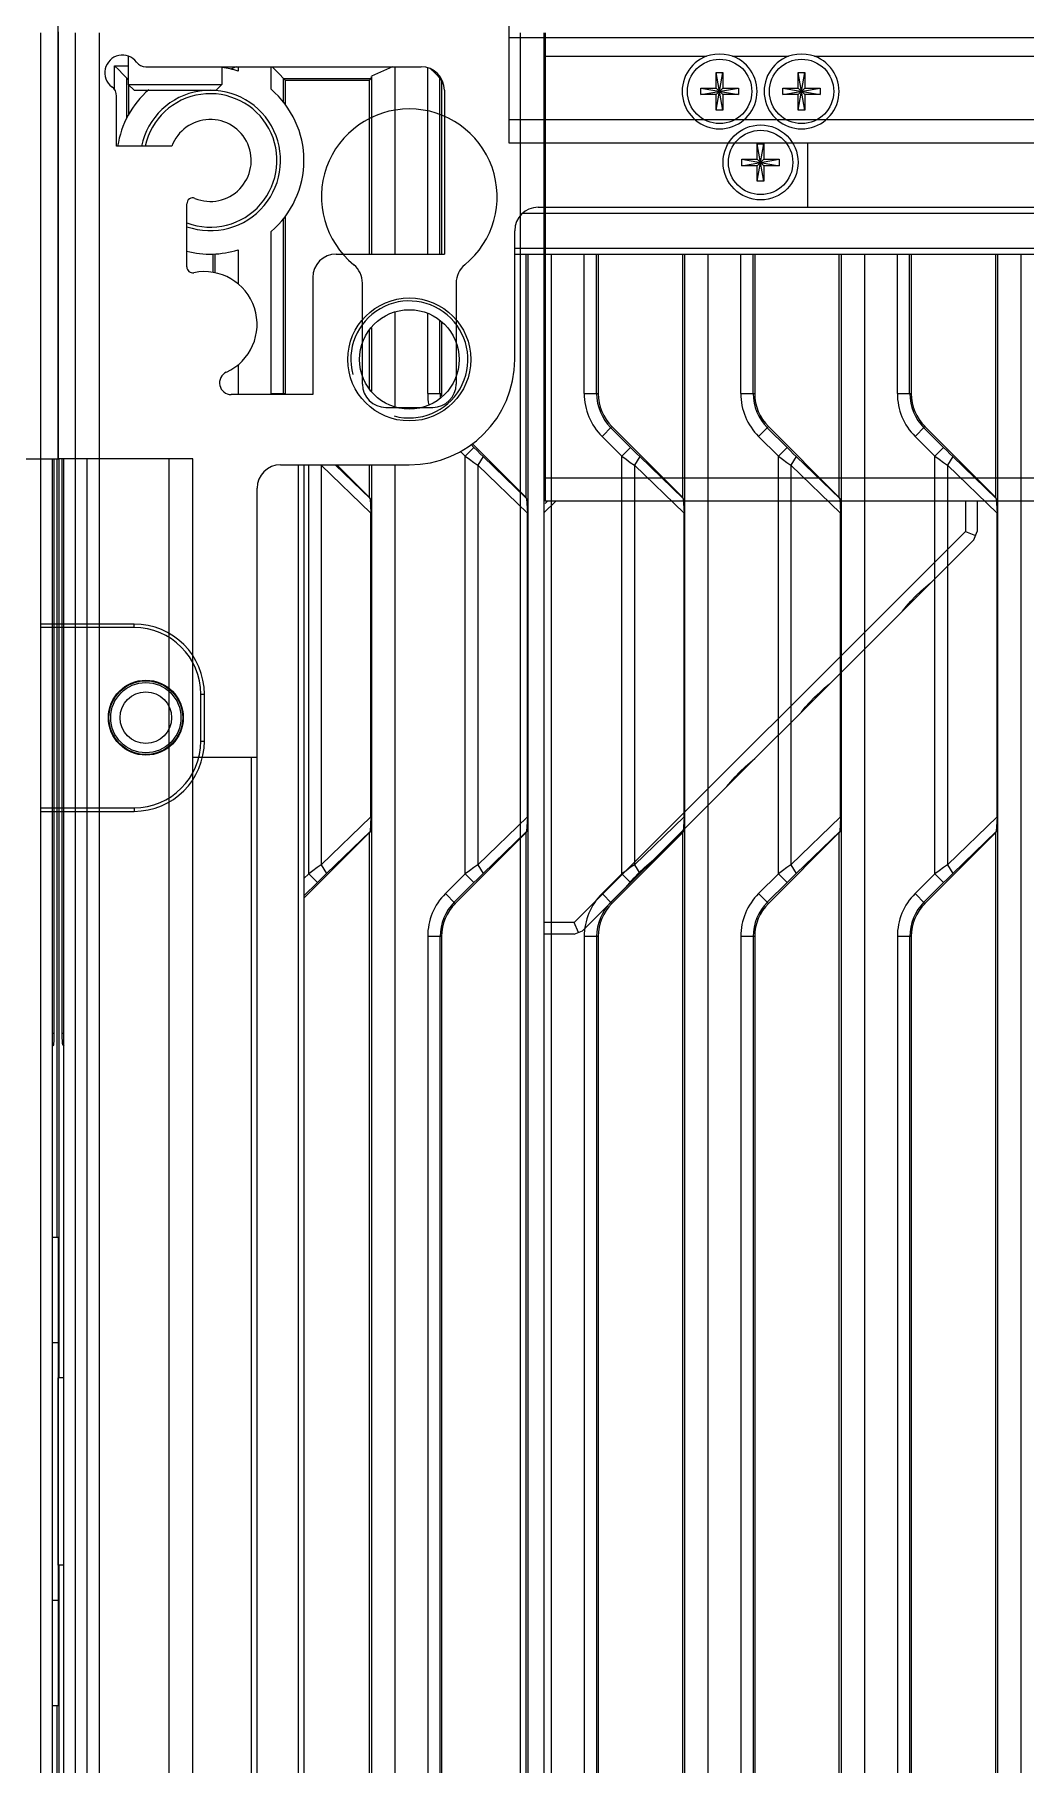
# Model space of a CAD drawing. Header units: millimetres. Extents: x -3132 to 28633, y 682 to 5849.
# Drawn here: x 23558.9 to 23643.5, y 4685.7 to 4833.5 of the extents above; entities that cross this region are included whole.
import ezdxf

# ---------------------------------------------------------------- set-up
doc = ezdxf.new("R2010")
doc.units = ezdxf.units.MM
doc.layers.add('02___PRT_ALL_AXES', color=7, linetype='Continuous')

# ---------------------------------------------------------------- blocks, each defined once
blk = doc.blocks.new('134567')
at = {"color": 7, "linetype": 'Continuous'}
for p, q in [((3244.08, 387.84), (3244.08, 376.34)), ((3205.58, 385.84), (3205.58, 349.34)), ((3705.58, 349.34), (3705.58, 386.34)), ((3244.08, 385.34), (3667.08, 385.34)), ((3210.41, 380.9), (3210.41, 382.93)), ((3210.41, 382.93), (3211.58, 382.93)), ((3211.58, 383.75), (3211.58, 381.34)), ((3213.08, 382.84), (3236.58, 382.84)), ((3219.58, 382.84), (3219.58, 381.34)), ((3220.79, 382.85), (3220.34, 382.65)), ((3220.96, 382.84), (3220.96, 382.48)), ((3223.78, 380.93), (3223.78, 382.84)), ((3234.14, 382.84), (3232.34, 382.03)), ((3234.33, 382.84), (3234.33, 366.84)), ((3237.15, 366.84), (3237.15, 382.75)), ((3211.46, 378.49), (3211.46, 381.85)), ((3211.58, 381.73), (3211.47, 381.84)), ((3211.47, 381.84), (3211.58, 381.84)), ((3212.08, 380.84), (3211.58, 381.34)), ((3211.58, 381.34), (3219.58, 381.34)), ((3211.6, 381.34), (3211.6, 378.74)), ((3219.08, 380.84), (3219.58, 381.34)), ((3224.83, 379.84), (3224.83, 381.85)), ((3224.97, 381.71), (3224.84, 381.84)), ((3224.84, 381.84), (3232.32, 381.84)), ((3224.97, 381.71), (3224.97, 379.66)), ((3224.97, 381.71), (3232.19, 381.71)), ((3232.19, 381.71), (3232.32, 381.84)), ((3232.19, 366.84), (3232.19, 381.71)), ((3232.32, 381.84), (3232.34, 382.02)), ((3232.34, 382.02), (3232.34, 366.84)), ((3238.2, 366.84), (3238.2, 381.85)), ((3238.34, 381.71), (3238.21, 381.84)), ((3238.21, 381.84), (3238.31, 381.84)), ((3238.34, 381.71), (3238.34, 366.84)), ((3210.58, 376.06), (3210.58, 380.34)), ((3212.08, 380.84), (3219.08, 380.84)), ((3238.58, 380.84), (3238.58, 366.84)), ((3244.08, 378.34), (3667.08, 378.34)), ((3215.3, 376.06), (3210.58, 376.06)), ((3244.08, 376.34), (3667.08, 376.34)), ((3269.58, 376.34), (3269.58, 370.84)), ((3216.58, 365.74), (3216.58, 371.14)), ((3224.83, 354.93), (3224.83, 369.85)), ((3224.97, 370.02), (3224.97, 354.93)), ((3245.27, 370.34), (3385.58, 370.34)), ((3246.58, 370.84), (3385.58, 370.84)), ((3223.78, 354.93), (3223.78, 368.76)), ((3244.58, 357.84), (3244.58, 368.84)), ((3218.82, 365.26), (3218.82, 366.85)), ((3218.97, 366.85), (3218.97, 365.24)), ((3220.96, 367.21), (3220.96, 364.3)), ((3229.33, 366.84), (3238.58, 366.84)), ((3244.58, 367.34), (3385.58, 367.34)), ((3244.58, 366.84), (3385.58, 366.84)), ((3245.56, 346.04), (3245.56, 366.84)), ((3245.71, 366.84), (3245.71, 143.82)), ((3247.7, 366.84), (3247.7, 143.84)), ((3250.52, 354.93), (3250.52, 366.84)), ((3251.57, 354.93), (3251.57, 366.84)), ((3251.71, 366.84), (3251.71, 354.93)), ((3258.93, 346.04), (3258.93, 366.84)), ((3259.08, 366.84), (3259.08, 149.48)), ((3261.07, 366.84), (3261.07, 152.93)), ((3263.89, 354.93), (3263.89, 366.84)), ((3264.94, 354.93), (3264.94, 366.84)), ((3265.08, 366.84), (3265.08, 354.93)), ((3272.3, 346.04), (3272.3, 366.84)), ((3272.45, 366.84), (3272.45, 156.84)), ((3274.44, 366.84), (3274.44, 156.84)), ((3277.26, 354.93), (3277.26, 366.84)), ((3278.31, 354.93), (3278.31, 366.84)), ((3278.45, 366.84), (3278.45, 354.93)), ((3285.67, 346.04), (3285.67, 366.84)), ((3285.82, 366.84), (3285.82, 156.84)), ((3287.81, 366.84), (3287.81, 156.84)), ((3227.33, 364.84), (3227.33, 354.84)), ((3232.34, 360.54), (3232.34, 355.14)), ((3234.33, 361.88), (3234.33, 353.81)), ((3237.15, 354.93), (3237.15, 361.76)), ((3238.2, 354.93), (3238.2, 361.16)), ((3238.34, 361.07), (3238.34, 354.93)), ((3232.19, 355.31), (3232.19, 360.38)), ((3220.96, 357.41), (3220.96, 354.84)), ((3227.33, 354.84), (3220.37, 354.84)), ((3223.78, 354.93), (3224.97, 354.93)), ((3237.15, 354.93), (3238.34, 354.93)), ((3250.52, 354.93), (3251.71, 354.93)), ((3263.89, 354.93), (3265.08, 354.93)), ((3277.26, 354.93), (3278.45, 354.93)), ((3252.88, 352.1), (3252.04, 351.26)), ((3254.47, 350.32), (3252.78, 352)), ((3258.93, 346.04), (3252.88, 352.1)), ((3266.25, 352.1), (3265.41, 351.26)), ((3267.84, 350.32), (3266.15, 352)), ((3272.3, 346.04), (3266.25, 352.1)), ((3279.62, 352.1), (3278.78, 351.26)), ((3281.21, 350.32), (3279.52, 352)), ((3285.67, 346.04), (3279.62, 352.1)), ((3240.36, 349.57), (3241.1, 350.32)), ((3241.1, 350.32), (3240.85, 350.57)), ((3245.56, 346.04), (3240.96, 350.65)), ((3252.04, 351.26), (3253.73, 349.57)), ((3253.73, 349.57), (3254.47, 350.32)), ((3265.41, 351.26), (3267.1, 349.57)), ((3267.1, 349.57), (3267.84, 350.32)), ((3278.78, 351.26), (3280.47, 349.57)), ((3280.47, 349.57), (3281.21, 350.32)), ((3217.08, 349.34), (3205.58, 349.34)), ((3205.68, 270.84), (3205.68, 349.34)), ((3205.9, 349.34), (3205.9, 300.3)), ((3206.08, -323.66), (3206.08, 349.34)), ((3208.08, -323.66), (3208.08, 349.34)), ((3215.08, -323.66), (3215.08, 349.34)), ((3217.08, -323.66), (3217.08, 349.34)), ((3224.58, 348.84), (3235.58, 348.84)), ((3226.08, 348.84), (3226.08, 142.84)), ((3226.58, 348.84), (3226.58, 142.84)), ((3226.99, 313.9), (3226.99, 348.84)), ((3227.99, 348.84), (3228.06, 348.8)), ((3228.08, 348.84), (3228.06, 348.8)), ((3228.06, 348.8), (3228.06, 314.68)), ((3228.06, 348.8), (3232.3, 344.7)), ((3232.23, 345.96), (3229.24, 348.84)), ((3232.19, 346.04), (3229.39, 348.84)), ((3232.19, 346.04), (3232.19, 348.84)), ((3232.34, 348.84), (3232.34, 143.82)), ((3234.33, 348.84), (3234.33, 143.84)), ((3239.94, 349.99), (3240.36, 349.57)), ((3240.36, 313.9), (3240.36, 349.57)), ((3241.89, 349.54), (3241.43, 348.8)), ((3241.43, 348.8), (3241.43, 314.68)), ((3241.43, 348.8), (3245.67, 344.7)), ((3245.6, 345.96), (3241.89, 349.54)), ((3253.73, 313.9), (3253.73, 349.57)), ((3255.26, 349.54), (3254.8, 348.8)), ((3254.8, 348.8), (3254.8, 314.68)), ((3254.8, 348.8), (3259.04, 344.7)), ((3258.97, 345.96), (3255.26, 349.54)), ((3267.1, 313.9), (3267.1, 349.57)), ((3268.63, 349.54), (3268.17, 348.8)), ((3268.17, 348.8), (3268.17, 314.68)), ((3268.17, 348.8), (3272.41, 344.7)), ((3272.34, 345.96), (3268.63, 349.54)), ((3280.47, 313.9), (3280.47, 349.57)), ((3282, 349.54), (3281.54, 348.8)), ((3281.54, 348.8), (3281.54, 314.68)), ((3281.54, 348.8), (3285.78, 344.7)), ((3285.71, 345.96), (3282, 349.54)), ((3694.08, 349.34), (3705.58, 349.34)), ((3705.08, 349.34), (3705.08, -323.66)), ((3705.26, 300.3), (3705.26, 349.34)), ((3705.48, 349.34), (3705.48, 282.84)), ((3222.58, 142.84), (3222.58, 346.84)), ((3232.23, 345.96), (3232.19, 346.04)), ((3232.23, 345.96), (3232.3, 344.7)), ((3245.6, 345.96), (3245.56, 346.04)), ((3245.6, 345.96), (3245.67, 344.7)), ((3258.97, 345.96), (3258.93, 346.04)), ((3258.97, 345.96), (3259.04, 344.7)), ((3272.34, 345.96), (3272.3, 346.04)), ((3272.34, 345.96), (3272.41, 344.7)), ((3285.71, 345.96), (3285.67, 346.04)), ((3285.71, 345.96), (3285.78, 344.7)), ((3232.3, 318.77), (3232.3, 344.7)), ((3245.67, 318.77), (3245.67, 344.7)), ((3259.04, 318.77), (3259.04, 344.7)), ((3272.41, 318.77), (3272.41, 344.7)), ((3285.78, 318.77), (3285.78, 344.7)), ((3222.58, 323.84), (3217.08, 323.84)), ((3222.08, 323.84), (3222.08, 142.84)), ((3232.3, 318.77), (3228.06, 314.68)), ((3232.3, 318.77), (3232.23, 317.51)), ((3245.67, 318.77), (3241.43, 314.68)), ((3245.67, 318.77), (3245.6, 317.51)), ((3259.04, 318.77), (3254.8, 314.68)), ((3259.04, 318.77), (3258.97, 317.51)), ((3272.41, 318.77), (3268.17, 314.68)), ((3272.41, 318.77), (3272.34, 317.51)), ((3285.78, 318.77), (3281.54, 314.68)), ((3285.78, 318.77), (3285.71, 317.51)), ((3226.58, 311.82), (3232.19, 317.43)), ((3228.52, 313.93), (3232.23, 317.51)), ((3232.23, 317.51), (3232.19, 317.43)), ((3232.19, 208.26), (3232.19, 317.43)), ((3239.51, 311.38), (3245.56, 317.43)), ((3241.89, 313.93), (3245.6, 317.51)), ((3245.6, 317.51), (3245.56, 317.43)), ((3245.56, 208.26), (3245.56, 317.43)), ((3252.88, 311.38), (3258.93, 317.43)), ((3255.26, 313.93), (3258.97, 317.51)), ((3258.97, 317.51), (3258.93, 317.43)), ((3258.93, 208.26), (3258.93, 317.43)), ((3266.25, 311.38), (3272.3, 317.43)), ((3268.63, 313.93), (3272.34, 317.51)), ((3272.34, 317.51), (3272.3, 317.43)), ((3272.3, 208.26), (3272.3, 317.43)), ((3279.62, 311.38), (3285.67, 317.43)), ((3282, 313.93), (3285.71, 317.51)), ((3285.71, 317.51), (3285.67, 317.43)), ((3285.67, 208.26), (3285.67, 317.43)), ((3226.99, 313.9), (3226.58, 313.5)), ((3227.73, 313.16), (3226.99, 313.9)), ((3228.06, 314.68), (3228.52, 313.93)), ((3240.36, 313.9), (3238.67, 312.22)), ((3241.1, 313.16), (3240.36, 313.9)), ((3241.43, 314.68), (3241.89, 313.93)), ((3253.73, 313.9), (3252.04, 312.22)), ((3254.47, 313.16), (3253.73, 313.9)), ((3254.8, 314.68), (3255.26, 313.93)), ((3267.1, 313.9), (3265.41, 312.22)), ((3267.84, 313.16), (3267.1, 313.9)), ((3268.17, 314.68), (3268.63, 313.93)), ((3280.47, 313.9), (3278.78, 312.22)), ((3281.21, 313.16), (3280.47, 313.9)), ((3281.54, 314.68), (3282, 313.93)), ((3227.73, 313.16), (3226.58, 312.01)), ((3238.67, 312.22), (3239.51, 311.38)), ((3241.1, 313.16), (3239.41, 311.47)), ((3252.04, 312.22), (3252.88, 311.38)), ((3254.47, 313.16), (3252.78, 311.47)), ((3265.41, 312.22), (3266.25, 311.38)), ((3267.84, 313.16), (3266.15, 311.47)), ((3278.78, 312.22), (3279.62, 311.38)), ((3281.21, 313.16), (3279.52, 311.47)), ((3237.15, 308.55), (3237.15, 217.14)), ((3238.34, 308.55), (3237.15, 308.55)), ((3238.2, 308.55), (3238.2, 217.14)), ((3238.34, 308.55), (3238.34, 217.14)), ((3250.52, 308.55), (3250.52, 217.14)), ((3251.71, 308.55), (3250.52, 308.55)), ((3251.57, 308.55), (3251.57, 217.14)), ((3251.71, 308.55), (3251.71, 217.14)), ((3263.89, 308.55), (3263.89, 217.14)), ((3265.08, 308.55), (3263.89, 308.55)), ((3264.94, 308.55), (3264.94, 217.14)), ((3265.08, 308.55), (3265.08, 217.14)), ((3277.26, 308.55), (3277.26, 217.14)), ((3278.45, 308.55), (3277.26, 308.55)), ((3278.31, 308.55), (3278.31, 217.14)), ((3278.45, 308.55), (3278.45, 217.14)), ((3205.9, 300.3), (3206.08, 300.3)), ((3705.08, 300.3), (3705.26, 300.3)), ((3205.95, 299.31), (3206.08, 299.18)), ((3206.08, 299.31), (3205.95, 299.31)), ((3705.08, 299.17), (3705.21, 299.3)), ((3705.21, 299.3), (3705.08, 299.3)), ((3705.58, 282.84), (3705.08, 282.84)), ((3705.58, 282.84), (3705.58, 242.84)), ((3705.58, 273.84), (3705.08, 273.84)), ((3206.08, 270.84), (3205.58, 270.84)), ((3206.08, 254.84), (3205.58, 254.84)), ((3205.68, 137.94), (3205.68, 254.84)), ((3705.58, 251.84), (3705.08, 251.84)), ((3705.58, 242.84), (3705.08, 242.84)), ((3705.48, 242.84), (3705.48, 137.94))]:
    blk.add_line(p, q, dxfattribs=at)
for points in [[(3210.41, 382.93), (3210.76, 382.57), (3211.12, 382.21), (3211.48, 381.85)], [(3223.86, 382.84), (3224.13, 382.57), (3224.49, 382.21), (3224.85, 381.85)], [(3237.43, 382.65), (3237.5, 382.57), (3237.86, 382.21), (3238.22, 381.85)], [(3241.89, 349.54), (3241.63, 349.79), (3241.37, 350.05), (3241.1, 350.32)], [(3255.26, 349.54), (3255, 349.79), (3254.74, 350.05), (3254.47, 350.32)], [(3268.63, 349.54), (3268.37, 349.79), (3268.11, 350.05), (3267.84, 350.32)], [(3282, 349.54), (3281.74, 349.79), (3281.48, 350.05), (3281.21, 350.32)], [(3240.36, 349.57), (3240.72, 349.31), (3241.08, 349.05), (3241.43, 348.8)], [(3253.73, 349.57), (3254.09, 349.31), (3254.45, 349.05), (3254.8, 348.8)], [(3267.1, 349.57), (3267.46, 349.31), (3267.82, 349.05), (3268.17, 348.8)], [(3280.47, 349.57), (3280.83, 349.31), (3281.19, 349.05), (3281.54, 348.8)], [(3228.06, 314.68), (3227.71, 314.43), (3227.35, 314.17), (3226.99, 313.9)], [(3227.73, 313.16), (3228, 313.43), (3228.26, 313.68), (3228.52, 313.93)], [(3241.43, 314.68), (3241.08, 314.43), (3240.72, 314.17), (3240.36, 313.9)], [(3241.1, 313.16), (3241.37, 313.43), (3241.63, 313.68), (3241.89, 313.93)], [(3254.8, 314.68), (3254.45, 314.43), (3254.09, 314.17), (3253.73, 313.9)], [(3254.47, 313.16), (3254.74, 313.43), (3255, 313.68), (3255.26, 313.93)], [(3268.17, 314.68), (3267.82, 314.43), (3267.46, 314.17), (3267.1, 313.9)], [(3267.84, 313.16), (3268.11, 313.43), (3268.37, 313.68), (3268.63, 313.93)], [(3281.54, 314.68), (3281.19, 314.43), (3280.83, 314.17), (3280.47, 313.9)], [(3281.21, 313.16), (3281.48, 313.43), (3281.74, 313.68), (3282, 313.93)]]:
    blk.add_lwpolyline(points, dxfattribs=at)
for radius in [5.25, 4.25]:
    blk.add_circle((3235.58, 357.84), radius, dxfattribs=at)
for centre, radius, start, end in [((3211.08, 382.34), 1.5, 36.8699, 233.1301), ((3213.08, 383.84), 1, 216.8699, 270), ((3218.58, 374.84), 8, 72.6994, 82.8147), ((3236.58, 380.84), 2, 0, 90), ((3209.58, 380.34), 1, 0, 53.1301), ((3218.58, 374.84), 8, 131.0483, 171.2897), ((3218.58, 374.84), 6, 250.5269, 168.3121), ((3218.58, 374.84), 5.7, 249.4042, 167.685), ((3218.58, 374.84), 8, 310.5053, 49.4947), ((3218.58, 374.84), 3.5, 247.9757, 159.7285), ((3217.08, 371.14), 0.5, 67.9757, 180), ((3246.58, 368.84), 2, 90, 180), ((3218.58, 374.84), 8, 255.4868, 287.3006), ((3229.33, 364.84), 2, 90, 180), ((3217.08, 365.74), 0.5, 180, 281.537), ((3218.08, 360.84), 4.5, 294.62, 101.537), ((3235.58, 357.84), 9, 270, 0), ((3220.37, 355.84), 1, 114.62, 270), ((3228.97, 354.93), 5.19, 180, 180.9563), ((3228.97, 354.93), 4.13, 180, 181.1762), ((3228.97, 354.93), 4, 180, 181.2396), ((3242.34, 354.93), 5.19, 180, 190.7082), ((3242.34, 354.93), 4.13, 180, 185.1667), ((3242.34, 354.93), 4, 180, 184.1672), ((3255.71, 354.93), 5.19, 180, 225), ((3255.71, 354.93), 4.13, 180, 225), ((3255.71, 354.93), 4, 180, 225), ((3269.08, 354.93), 5.19, 180, 225), ((3269.08, 354.93), 4.13, 180, 225), ((3269.08, 354.93), 4, 180, 225), ((3282.45, 354.93), 5.19, 180, 225), ((3282.45, 354.93), 4.13, 180, 225), ((3282.45, 354.93), 4, 180, 225), ((3224.58, 346.84), 2, 90, 180), ((3242.34, 308.55), 5.19, 135, 180), ((3255.71, 308.55), 5.19, 135, 180), ((3269.08, 308.55), 5.19, 135, 180), ((3282.45, 308.55), 5.19, 135, 180), ((3242.34, 308.55), 4.13, 135, 180), ((3242.34, 308.55), 4, 135, 180), ((3255.71, 308.55), 4.13, 135, 180), ((3255.71, 308.55), 4, 135, 180), ((3269.08, 308.55), 4.13, 135, 180), ((3269.08, 308.55), 4, 135, 180), ((3282.45, 308.55), 4.13, 135, 180), ((3282.45, 308.55), 4, 135, 180)]:
    blk.add_arc(centre, radius, start, end, dxfattribs=at)
at = {"color": 2, "linetype": 'Continuous'}
blk.add_arc((3235.58, 357.84), 5, 255, 195, dxfattribs=at)
at = {"color": 7, "linetype": 'Continuous'}
for centre, start_param, end_param in [((3205.96, 300.3), -4.712389, -3.193953), ((3705.21, 300.3), -3.089233, -1.570796)]:
    blk.add_ellipse(centre, major_axis=(0, 1), ratio=0.052408, start_param=start_param, end_param=end_param, dxfattribs=at)
at = {"layer": '02___PRT_ALL_AXES', "color": 7, "linetype": 'Continuous'}
blk.add_line((3205.58, 254.84), (3205.58, 270.84), dxfattribs=at)
blk = doc.blocks.new('*U299')
blk.add_blockref('134567', (-3455.58, -17.84))
blk = doc.blocks.new('*U300')
at = {"color": 0, "linetype": 'ByBlock', "lineweight": -2, "transparency": 16777216}
for p in [(0, 0), (500, 0)]:
    blk.add_blockref('*U299', p, dxfattribs=at)
blk = doc.blocks.new('4333343')
at = {"color": 114, "linetype": 'Continuous', "true_color": 0x139b48}
for p, q in [((3512.91, 1620.47), (3512.91, 2367.47)), ((3514.91, 2367.47), (3514.91, 1620.47)), ((3550.91, 1620.47), (3550.91, 2367.47)), ((3552.91, 2367.47), (3552.91, 1620.47)), ((3553.01, 2367.47), (3553.01, 2327.47)), ((4009.91, 2367.47), (4009.91, 1620.47)), ((3553.01, 2365.47), (3566.8, 2365.47)), ((3569.02, 2365.47), (3573.8, 2365.47)), ((3576.02, 2365.47), (3946.8, 2365.47)), ((3553.01, 2363.47), (3552.91, 2363.47)), ((3566.31, 2362.19), (3566.31, 2362.75)), ((3566.31, 2362.75), (3569.51, 2362.19)), ((3566.31, 2362.75), (3567.63, 2362.75)), ((3566.31, 2362.19), (3569.51, 2362.75)), ((3567.63, 2360.87), (3568.19, 2364.07)), ((3567.63, 2362.75), (3567.63, 2364.07)), ((3568.19, 2360.87), (3567.63, 2364.07)), ((3567.63, 2364.07), (3568.19, 2364.07)), ((3567.63, 2362.19), (3568.19, 2362.75)), ((3568.19, 2362.19), (3567.63, 2362.75)), ((3568.19, 2364.07), (3568.19, 2362.75)), ((3568.19, 2362.75), (3569.51, 2362.75)), ((3569.51, 2362.75), (3569.51, 2362.19)), ((3573.31, 2362.19), (3573.31, 2362.75)), ((3573.31, 2362.75), (3576.51, 2362.19)), ((3573.31, 2362.75), (3574.63, 2362.75)), ((3573.31, 2362.19), (3576.51, 2362.75)), ((3574.63, 2360.87), (3575.19, 2364.07)), ((3574.63, 2362.75), (3574.63, 2364.07)), ((3575.19, 2360.87), (3574.63, 2364.07)), ((3574.63, 2364.07), (3575.19, 2364.07)), ((3574.63, 2362.19), (3575.19, 2362.75)), ((3575.19, 2362.19), (3574.63, 2362.75)), ((3575.19, 2364.07), (3575.19, 2362.75)), ((3575.19, 2362.75), (3576.51, 2362.75)), ((3576.51, 2362.75), (3576.51, 2362.19)), ((3567.63, 2362.19), (3566.31, 2362.19)), ((3567.63, 2360.87), (3567.63, 2362.19)), ((3568.19, 2362.19), (3568.19, 2360.87)), ((3569.51, 2362.19), (3568.19, 2362.19)), ((3574.63, 2362.19), (3573.31, 2362.19)), ((3574.63, 2360.87), (3574.63, 2362.19)), ((3575.19, 2362.19), (3575.19, 2360.87)), ((3576.51, 2362.19), (3575.19, 2362.19)), ((3568.19, 2360.87), (3567.63, 2360.87)), ((3575.19, 2360.87), (3574.63, 2360.87)), ((3571.13, 2354.8), (3571.69, 2358)), ((3571.13, 2356.68), (3571.13, 2358)), ((3571.69, 2354.8), (3571.13, 2358)), ((3571.13, 2358), (3571.69, 2358)), ((3571.69, 2358), (3571.69, 2356.68)), ((3569.81, 2356.12), (3569.81, 2356.68)), ((3569.81, 2356.68), (3573.01, 2356.12)), ((3569.81, 2356.68), (3571.13, 2356.68)), ((3569.81, 2356.12), (3573.01, 2356.68)), ((3571.13, 2356.12), (3569.81, 2356.12)), ((3571.13, 2356.12), (3571.69, 2356.68)), ((3571.69, 2356.12), (3571.13, 2356.68)), ((3571.13, 2354.8), (3571.13, 2356.12)), ((3571.69, 2356.68), (3573.01, 2356.68)), ((3571.69, 2356.12), (3571.69, 2354.8)), ((3573.01, 2356.12), (3571.69, 2356.12)), ((3573.01, 2356.68), (3573.01, 2356.12)), ((3571.69, 2354.8), (3571.13, 2354.8)), ((3537.41, 2337.47), (3537.41, 2346.1)), ((3545.41, 2346.1), (3545.41, 2337.47)), ((3552.91, 2339.57), (3553.01, 2339.57)), ((3539.41, 2335.47), (3543.41, 2335.47)), ((3553.01, 2334.57), (3552.91, 2334.57)), ((3552.91, 2331.47), (3553.01, 2331.47)), ((3553.01, 2329.47), (3969.81, 2329.47)), ((3552.91, 2326.47), (3553.91, 2327.47)), ((3553.2, 2327.47), (3553.01, 2327.27)), ((3969.81, 2327.47), (3553.01, 2327.47)), ((3588.91, 2327.47), (3588.91, 2324.88)), ((3589.91, 2327.47), (3589.91, 2324.88)), ((3588.91, 2324.88), (3555.49, 2291.47)), ((3588.91, 2324.88), (3589.76, 2324.53)), ((3589.62, 2324.17), (3589.91, 2324.88)), ((3589.62, 2324.17), (3556.2, 2290.76)), ((3584.65, 2319.35), (3584.72, 2319.28)), ((4017.91, 2316.97), (4009.91, 2316.97)), ((4017.91, 2316.67), (4017.91, 2316.97)), ((4017.91, 2316.67), (4009.91, 2316.67)), ((3576.02, 2310.72), (3576.1, 2310.65)), ((4023.61, 2306.97), (4023.61, 2310.97)), ((4023.61, 2310.97), (4023.91, 2310.97)), ((4023.91, 2306.97), (4023.91, 2310.97)), ((4023.61, 2306.97), (4023.91, 2306.97)), ((3569.65, 2304.35), (3569.72, 2304.28)), ((4009.91, 2301.27), (4017.91, 2301.27)), ((4009.91, 2300.97), (4017.91, 2300.97)), ((4017.91, 2301.27), (4017.91, 2300.97)), ((3561.02, 2295.72), (3561.1, 2295.65)), ((3555.49, 2291.47), (3552.91, 2291.47)), ((3555.49, 2290.47), (3552.91, 2290.47)), ((3555.85, 2290.61), (3555.49, 2291.47)), ((3555.49, 2290.47), (3556.2, 2290.76))]:
    blk.add_line(p, q, dxfattribs=at)
for points in [[(3567.91, 2365.65), (3567.51, 2365.63), (3567.14, 2365.57), (3566.8, 2365.47)], [(3569.02, 2365.47), (3568.67, 2365.57), (3568.3, 2365.63), (3567.91, 2365.65)], [(3574.91, 2365.65), (3574.51, 2365.63), (3574.14, 2365.57), (3573.8, 2365.47)], [(3576.02, 2365.47), (3575.67, 2365.57), (3575.3, 2365.63), (3574.91, 2365.65)], [(3584.65, 2319.35), (3585.09, 2319.77), (3585.51, 2320.15), (3585.92, 2320.48)], [(3583.52, 2318.08), (3583.87, 2318.5), (3584.25, 2318.92), (3584.65, 2319.35)], [(3576.02, 2310.72), (3576.46, 2311.13), (3576.88, 2311.51), (3577.3, 2311.85)], [(3574.9, 2309.45), (3575.23, 2309.87), (3575.61, 2310.29), (3576.02, 2310.72)], [(3569.65, 2304.35), (3570.09, 2304.77), (3570.51, 2305.15), (3570.92, 2305.48)], [(3568.52, 2303.08), (3568.87, 2303.5), (3569.25, 2303.92), (3569.65, 2304.35)], [(3561.02, 2295.72), (3561.46, 2296.13), (3561.88, 2296.51), (3562.3, 2296.85)], [(3559.9, 2294.45), (3560.23, 2294.87), (3560.61, 2295.3), (3561.02, 2295.72)]]:
    blk.add_lwpolyline(points, dxfattribs=at)
for centre, radius in [((3567.91, 2362.47), 2.75), ((3574.91, 2362.47), 2.75), ((3571.41, 2356.4), 3.2), ((3571.41, 2356.4), 2.75), ((3518.91, 2308.97), 3.15), ((4018.91, 2308.97), 3.2), ((4018.91, 2308.97), 3.15), ((4018.91, 2308.97), 3), ((4018.91, 2308.97), 2.2)]:
    blk.add_circle(centre, radius, dxfattribs=at)
for centre, radius, start, end in [((3567.91, 2362.47), 3.2, 110.3641, 69.6359), ((3574.91, 2362.47), 3.2, 110.3641, 69.6359), ((3541.41, 2353.47), 7.5, 309.1667, 230.8333), ((3535.41, 2346.1), 2, 0, 50.8333), ((3547.41, 2346.1), 2, 129.1667, 180), ((3539.41, 2337.47), 2, 180, 270), ((3543.41, 2337.47), 2, 270, 0), ((4017.91, 2310.97), 6, 360, 90), ((4017.91, 2310.97), 5.7, 360, 90), ((4017.91, 2306.97), 6, 270, 0), ((4017.91, 2306.97), 5.7, 270, 360)]:
    blk.add_arc(centre, radius, start, end, dxfattribs=at)
blk = doc.blocks.new('*U306')
blk.add_blockref('4333343', (-3768.41, -2000.97))
blk = doc.blocks.new('*U307')
at = {"color": 0, "linetype": 'ByBlock', "lineweight": -2, "transparency": 16777216}
for p in [(0, 0), (500, 0)]:
    blk.add_blockref('*U306', p, dxfattribs=at)

msp = doc.modelspace()

# ---------------------------------------------------------------- block references
for name, p in [('*U307', (23317.901, 4467.128)), ('*U300', (23310.901, 4465.728))]:
    msp.add_blockref(name, p)

doc.saveas('drawing.dxf')
